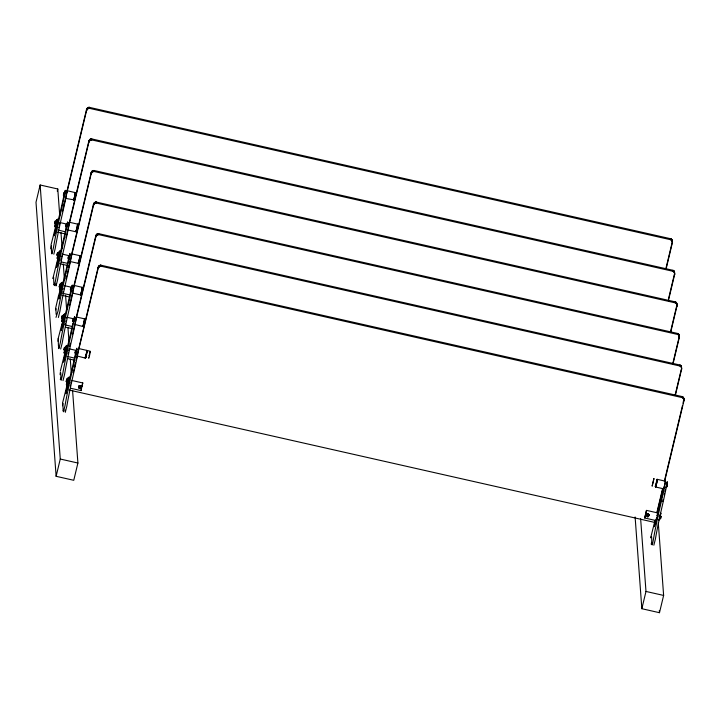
<?xml version="1.0" encoding="UTF-8"?>
<svg xmlns="http://www.w3.org/2000/svg" width="720" height="720" viewBox="0 0 720 720"><rect width="100%" height="100%" fill="white"/><g stroke="black" fill="none" stroke-linecap="round" stroke-linejoin="round"><path stroke-width="1.08" d="M66.663 317.295L66.6 318.069M67.761 222.822L67.608 224.172M79.506 258.552L79.893 255.69L71.766 253.872L70.164 261.387M74.862 195.408L75.258 192.546L75.276 193.068M74.673 324.396L82.818 326.484L83.322 325.089M75.825 231.507L76.374 230.373M76.194 231.597L76.743 230.454M76.995 355.968L85.14 358.056L85.644 356.661M78.687 261.945L78.147 263.079M78.516 263.169L79.056 262.026M81.819 290.124L82.206 287.262L82.233 287.784M86.454 353.268L86.85 350.406L86.868 350.928M89.622 353.061C91.494 346.941 88.371 361.944 88.65 357.543M646.479 510.462L644.751 518.013L656.226 520.623L657.297 517.032L657.972 512.982L646.461 510.372L644.706 518.022M657.711 509.922L657.333 512.766M659.043 520.137L660.411 514.458L660.105 515.196M73.521 199.773L65.421 198.36L65.709 197.766M75.843 231.345L77.058 227.565M78.804 261.972L78.561 263.421L79.74 259.227M82.8 326.061L84.015 322.281M84.51 321.777L84.879 318.933M85.113 357.633L86.328 353.853M655.227 486.504L655.749 485.532M666.072 269.154L672.39 242.676L671.913 240.588L670.689 239.733L89.532 108.36L87.696 108.837L86.535 110.718L67.32 190.962M668.394 300.726L674.703 274.248L674.235 272.16L673.011 271.305L91.845 139.932L90.018 140.409L88.857 142.29L69.633 222.534M670.707 332.298L677.025 305.82L676.548 303.732L675.333 302.877L94.167 171.504L92.34 171.981L91.17 173.862L71.955 254.106M679.266 336.384L678.798 334.296L677.574 333.441L96.039 202.014L94.266 202.833L93.42 204.417L73.791 286.2L74.124 285.426L82.26 287.343M74.277 285.678L93.492 205.434L94.653 203.553L96.489 203.076L677.646 334.449L678.87 335.304L679.338 337.392L673.029 363.87M675.351 395.442L681.66 368.964L681.192 366.876L679.968 366.021L98.802 234.648L96.975 235.125L95.814 237.006L76.59 317.25M664.677 481.239L683.901 400.995L683.712 398.808L682.641 397.71L101.124 266.22L99.288 266.697L98.127 268.578L78.912 348.822M55.998 317.385L58.05 311.013A36.549 2.277 -77.3 0 1 59.499 303.057A47.808 2.979 -77.3 0 1 64.674 278.82A53.775 3.348 -77.3 0 0 69.84 254.799L69.957 253.458L69.192 255.807M62.496 405.792L62.838 403.371M58.095 338.886L62.226 322.884M53.748 284.616C55.143 279.207 53.163 293.004 55.728 279.441A36.549 2.277 -77.3 0 1 57.177 271.485A47.808 2.979 -77.3 0 1 62.352 247.248A53.775 3.348 -77.3 0 0 67.518 223.236L67.644 221.886L66.87 224.235M55.602 309.879L55.89 308.655M63.018 410.904L63.306 409.68M651.555 543.942C652.959 538.542 650.97 552.339 653.535 538.767A36.549 2.277 -77.3 0 1 654.984 530.82A47.808 2.979 -77.3 0 1 660.159 506.574A53.775 3.348 -77.3 0 0 665.325 482.562L665.46 481.203L657.351 479.367L657.063 479.961L657.243 479.484M62.469 322.983L63.81 317.502L63.405 318.573M73.53 199.674L73.557 200.196L74.052 198.801M75.645 193.149L75.645 192.627L75.231 195.489M77.598 224.64L77.598 224.118L69.489 222.291L68.967 223.677M77.967 224.721L77.967 224.199L77.553 227.061M67.896 386.307L69.237 380.817L68.733 382.275M80.28 256.293L80.154 255.951M82.602 287.865L82.602 287.343L82.188 290.205M82.809 325.962L82.827 326.484M83.178 326.043L83.187 326.574L83.691 325.17M84.546 319.356L84.555 318.834L76.401 317.016L75.222 323.253M84.915 319.437L84.735 319.23M85.122 357.534L85.149 358.056M85.491 357.615L85.509 358.146L86.013 356.742M87.237 351.009L87.201 350.505M655.236 486.414L656.442 482.733M655.605 486.495L655.614 487.017L663.75 488.835L665.415 481.212M656.973 479.799L656.937 479.295M657.342 479.889L657.351 479.367L656.937 482.22M656.226 520.11L656.226 520.623M53.28 278.289L53.568 277.083L53.82 282.78M55.665 227.313C55.116 231.894 57.897 219.357 56.349 224.235M60.183 291.141C60.237 293.247 62.244 283.716 61.092 287.001M68.769 259.614L68.769 260.271M62.28 319.653L62.271 320.301M64.872 353.97C64.575 357.345 67.014 346.5 65.727 350.145M66.915 382.797L66.879 383.454L67.275 382.383M666.783 482.823L666.369 485.082M56.385 227.862C56.115 231.237 58.518 220.41 57.24 224.037M59.643 223.362L59.391 224.784M65.817 197.406L67.176 190.719L75.303 192.627M75.231 193.41L74.187 198.306M75.6 193.491L74.556 198.387M77.553 224.982L77.184 226.98M77.913 225.063L76.869 229.959M72.36 286.632L71.883 289.08M72.36 292.995L73.944 285.741M79.866 256.554L78.822 261.45M80.235 256.635L79.875 258.633M68.913 349.641L68.769 350.541M82.188 288.126L81.144 293.022M82.557 288.207L80.874 295.002L82.062 290.799M75.78 354.006L75.69 354.996L75.996 354.258M84.501 319.698L84.141 321.696M84.87 319.779L83.826 324.675M86.823 351.27L85.779 356.166M87.192 351.351L86.823 353.349M656.928 480.141L656.568 482.139M657.297 480.231L656.253 485.127M656.271 519.759L656.64 517.77M51.498 252.684L51.714 251.82L51.885 253.917L53.406 247.869A36.549 2.277 -77.3 0 1 54.864 239.913A47.808 2.979 -77.3 0 1 60.039 215.676A53.775 3.348 -77.3 0 0 65.196 191.664L65.286 190.323L64.557 192.663M53.82 254.196L55.251 248.283A36.549 2.277 -77.3 0 1 56.7 240.336A47.808 2.979 -77.3 0 1 61.875 216.09A53.775 3.348 -77.3 0 0 67.041 192.078L67.167 190.737L66.915 191.232M55.89 283.797L56.052 285.912L57.573 279.855A36.549 2.277 -77.3 0 1 59.022 271.908A47.808 2.979 -77.3 0 1 64.197 247.662A53.775 3.348 -77.3 0 0 69.363 223.65L69.489 222.291L69.165 223.038M58.365 317.484L59.886 311.427A36.549 2.277 -77.3 0 1 61.344 303.48A47.808 2.979 -77.3 0 1 66.519 279.234A53.775 3.348 -77.3 0 0 71.676 255.222L71.82 253.935M58.68 346.518L58.842 348.633L60.363 342.585A36.549 2.277 -77.3 0 1 61.821 334.629A47.808 2.979 -77.3 0 1 66.996 310.392A53.775 3.348 -77.3 0 0 72.153 286.371L72.279 285.03L71.388 287.865M60.678 349.011L62.208 342.999A36.549 2.277 -77.3 0 1 63.657 335.052A47.808 2.979 -77.3 0 1 68.832 310.806A53.775 3.348 -77.3 0 0 73.998 286.794L74.124 285.453M60.768 378.972L60.975 378.126L61.164 380.205L62.685 374.157A36.549 2.277 -77.3 0 1 64.134 366.201A47.808 2.979 -77.3 0 1 69.309 341.964A53.775 3.348 -77.3 0 0 74.475 317.943L74.601 316.602L73.944 318.483M63.009 380.628L64.53 374.571A36.549 2.277 -77.3 0 1 65.979 366.624A47.808 2.979 -77.3 0 1 71.154 342.378A53.775 3.348 -77.3 0 0 76.32 318.366L76.446 316.998M63.315 409.662L63.477 411.777L64.998 405.729A36.549 2.277 -77.3 0 1 66.456 397.773A47.808 2.979 -77.3 0 1 71.631 373.536A53.775 3.348 -77.3 0 0 76.788 349.515L76.878 348.183L76.266 350.055M65.16 410.085L65.322 412.2L66.843 406.143A36.549 2.277 -77.3 0 1 68.292 398.196A47.808 2.979 -77.3 0 1 73.476 373.95A53.775 3.348 -77.3 0 0 78.633 349.938L78.768 348.57L86.877 350.406L86.589 351.009L86.832 350.415M653.85 545.202L655.38 539.181A36.549 2.277 -77.3 0 1 656.829 531.234A47.808 2.979 -77.3 0 1 662.004 506.997A53.775 3.348 -77.3 0 0 667.17 482.976L667.296 481.635L667.062 482.085M60.102 374.706C60.327 368.154 61.677 377.046 60.282 379.53M668.574 298.638L674.631 273.24L674.163 271.152L672.939 270.297L91.773 138.924L89.946 139.392L88.785 141.282L69.3 222.606M670.635 331.29L676.953 304.812L676.476 302.724L675.252 301.869L94.095 170.496L92.259 170.964L91.098 172.845L71.622 254.178M683.046 403.236L683.883 398.619L682.209 396.585L100.683 265.158L98.901 265.977L98.055 267.561L78.768 348.57M57.753 255.816C57.168 259.911 59.607 250.434 58.734 251.748M57.978 258.885C57.375 263.223 59.994 252.585 58.869 255.096M66.564 227.349L66.411 228.708L66.636 228.249M63.405 322.209L63.252 323.559L64.458 317.916M65.727 353.781C65.124 358.119 67.743 347.481 66.618 349.983M663.903 487.089L663.705 488.844M81.297 388.584L81.045 390.609L82.8 382.959L71.28 380.358M61.812 255.825L61.596 256.923M60.147 286.983L59.922 288.738L60.138 288.279M67.329 384.759C66.447 389.817 69.111 380.007 68.229 381.105M68.049 385.353L68.409 383.589M71.082 382.113L70.866 383.211M651.114 537.489C651.663 533.304 652.221 543.204 651.132 544.14M56.529 227.079L57.033 224.829M61.254 289.791C60.138 296.811 63.621 281.097 61.56 288.414M69.759 256.59L70.083 254.394L69.777 255.132M74.484 319.302L73.98 321.552M659.385 516.042L659.196 516.933M50.76 248.787L51.246 245.511L51.498 251.208M657.252 513.144L657.774 509.994M68.715 257.841L68.607 258.345A27.576 1.719 -77.3 0 1 66.825 266.724A30.528 1.899 -77.3 0 1 64.962 274.815A33.39 2.079 -77.3 0 1 62.145 285.903A11.034 0.684 -77.3 0 0 61.587 288.072M88.947 355.968L89.136 355.077M65.124 193.446L64.602 195.687M63.783 289.089L63.909 288.495M65.889 352.935L66.312 351.117M76.716 351.306L76.302 353.124M57.96 341.226L58.203 340.227M74.169 198.828L73.917 200.286L74.421 198.882M76.491 230.4L76.356 231.012L76.581 230.427M63.936 317.61L64.566 313.767L63.945 315.549M80.793 294.552L81.126 293.544M83.439 325.116L83.304 325.728L83.538 325.143M86.697 353.934L85.518 358.137L85.761 356.688M655.632 486.594L655.866 485.568M58.806 254.691L59.238 252.918M59.139 257.301C57.042 267.912 61.668 248.796 59.355 256.401M67.347 225.477L66.915 227.259M74.736 195.993L73.548 200.205M75.105 196.083L73.926 200.277L74.268 198.855M77.427 227.655L76.239 231.849L76.302 231.012M63.855 317.727L64.377 314.613L63.972 315.684M63.675 320.904L64.197 318.744M79.38 259.137L78.192 263.34L70.056 261.504M66.105 320.661L65.835 321.858M81.693 290.709L80.514 294.912L72.378 293.076M68.427 352.233L68.013 354.006M84.384 322.371L83.196 326.565L83.259 325.728M656.811 482.814L655.659 486.981L656.118 485.622M64.188 194.175L64.431 193.149M66.627 225.234L66.294 226.773A27.576 1.719 -77.3 0 1 64.503 235.152A30.528 1.899 -77.3 0 1 62.64 243.243A33.39 2.079 -77.3 0 1 59.823 254.331A11.034 0.684 -77.3 0 0 59.553 255.384M75.906 351.522L75.564 353.061A27.576 1.719 -77.3 0 1 73.782 361.44A30.528 1.899 -77.3 0 1 71.91 369.531A33.39 2.079 -77.3 0 1 69.102 380.619A11.034 0.684 -77.3 0 0 68.823 381.672M78.849 385.722L78.867 387.909A10.062 1.251 50.1 0 0 79.344 388.422A10.287 2.034 -23.7 0 0 80.487 387.99L80.622 387.441M80.487 387.99L80.784 386.163L80.685 387.162M647.109 514.179L646.812 516.006A10.287 1.278 50.1 0 0 647.604 516.879A10.062 1.989 -23.7 0 0 648.288 516.627L649.089 515.043L648.252 513.702L647.109 514.179L646.812 516.006M56.835 223.542L57.609 219.051L57.267 219.861M59.148 255.114L59.949 250.695L59.58 251.433M61.326 287.055L62.244 282.195L61.767 283.455M66.105 349.83L66.879 345.339L65.952 348.336M58.851 254.277L59.157 252.99M68.121 380.565L68.274 379.908M51.039 244.899L55.494 227.223M56.79 223.47L57.393 219.906M59.112 255.042L59.598 251.703M55.674 308.043L58.545 295.623M61.434 286.605L61.911 283.275M56.133 314.352L55.899 308.637M57.987 339.615L58.122 338.886M58.455 345.924L58.221 340.209M60.309 371.187L64.764 353.511M66.069 349.749L66.699 346.185L66.087 348.048M62.631 402.75L67.086 385.083M68.184 380.52L68.427 379.278M63.09 409.068L62.856 403.353M81.756 386.406L82.143 384.84M57.807 258.795L52.866 278.505M60.129 290.367L58.563 295.614M73.584 319.95L73.827 318.951M59.751 215.829L57.78 188.982L40.14 184.995L36 202.257L56.124 476.307L73.764 480.294L77.904 463.023L72.567 390.321M57.258 191.142L57.78 188.982M66.987 191.034L86.463 109.71L87.309 108.117L89.082 107.298L670.617 238.725L672.201 240.327L672.309 243.135M62.388 211.563L65.502 198.549M65.997 237.708L67.815 230.121M65.979 279.045L66.762 275.787M67.284 273.618L68.319 269.28M68.841 267.111L70.398 260.613M69.597 305.19L72.711 292.185M76.257 317.322L95.733 235.989L96.579 234.405L98.361 233.586L679.896 365.013L681.471 366.615L681.579 369.423M69.579 346.527L70.362 343.269M72.441 334.593L74.772 324.837M73.197 372.672L73.98 369.423M74.493 367.254L75.537 362.916M76.05 360.747L77.094 356.409M56.124 476.307L60.264 459.036L40.14 184.995M665.739 269.235L671.976 243.207M672.957 362.862L679.185 336.834L679.266 337.851M675.018 395.523L681.246 369.495M655.686 486.171L655.623 487.017M648.288 516.627L649.053 514.62M657.072 511.668L662.526 488.898M664.344 481.311L682.524 405.405M69.039 390.024L654.813 522.441L655.335 520.272M657.153 512.685L662.859 488.826M658.287 522.72L663.624 595.431L659.484 612.702L641.844 608.706L645.984 591.444L640.638 518.733M650.673 537.831L654.741 521.55M63.63 318.897L63.783 318.258M58.446 347.4L58.671 346.536M657.036 515.979L657.45 514.368M56.682 222.048L56.988 220.833M56.7 222.201L57.114 220.635M58.734 227.718L58.878 227.142M61.191 258.714L60.777 260.316M69.453 257.967L69.039 259.542M70.47 385.002L70.191 386.118M55.899 227.286L54.189 235.845L55.593 230.841A22.104 1.377 -77.3 0 1 56.115 228.474M65.178 353.574L63.459 362.133L64.872 357.129A22.104 1.377 -77.3 0 1 65.385 354.762M57.699 260.919L56.502 267.417L57.915 262.413A22.104 1.377 -77.3 0 1 58.428 260.046M60.021 292.491L58.824 298.989L60.237 293.985A22.104 1.377 -77.3 0 1 60.75 291.618A11.034 0.684 -77.3 0 1 61.029 290.421M62.334 324.063L61.137 330.561L62.55 325.557A22.104 1.377 -77.3 0 1 63.072 323.19A11.034 0.684 -77.3 0 1 63.342 321.993M66.978 387.207L65.781 393.705L67.194 388.701A22.104 1.377 -77.3 0 1 67.707 386.334M655.506 520.254L654.309 526.743L655.722 521.739A22.104 1.377 -77.3 0 1 656.028 520.326M76.5 229.878L77.553 224.127M71.667 289.98L71.082 291.843M79.191 261.531L80.244 255.789M67.383 382.005L68.22 377.577L67.914 378.315M83.457 324.594L84.447 318.951M86.148 356.247L87.138 350.604M655.884 485.046L656.874 479.403M666.045 486.441L665.658 487.845M64.935 192.699L65.133 191.988M60.318 287.667L61.263 282.861L61.047 283.32M63.234 291.402L62.973 292.329M62.64 319.239L63.585 314.433L63.369 314.892M56.232 220.788L56.628 219.717L55.368 225.504M72 287.037L72.369 285.975M65.421 323.46L65.178 324.261M81.009 293.517L80.541 294.885M74.313 318.609L74.502 317.997M73.773 322.353L73.593 322.965M85.428 357.696L85.671 357.318M68.724 378.171L69.201 376.911L68.427 381.402L69.012 377.748L68.706 378.495M64.404 196.398L64.242 196.893M68.022 229.338L69.489 222.309M65.601 346.743L65.907 346.005L64.638 351.792M75.096 323.685L74.736 324.639M82.404 383.922L82.8 382.959M658.575 519.417L658.413 519.921M657.72 513.495L657.972 512.982M66.933 191.187L67.131 190.728M78.669 262.584L78.903 261.999M80.991 294.156L81.216 293.571M85.626 357.3L85.86 356.715M655.74 486.171L655.965 485.586M75.546 192.744L75.366 193.23L75.627 192.627M78.606 348.831L77.058 356.211M76.401 231.03L76.257 231.426M83.358 325.746L83.205 326.142M58.041 230.022L65.268 231.795M78.876 386.145L80.01 385.623A10.062 1.251 50.1 0 0 80.487 386.199L82.26 386.406M648.252 513.702L648.279 514.08A10.062 1.989 -23.7 0 1 647.604 514.395L645.921 513.828M647.145 514.602L647.604 514.395M79.344 388.422L80.451 387.558M647.604 516.879L648.72 516.015M65.196 191.664L67.041 192.078M67.518 223.236L69.363 223.65M59.688 222.498L67.023 224.154M67.743 229.932L75.87 231.777M57.447 232.164L65.124 233.901M69.84 254.799L71.676 255.222M62.01 254.07L69.336 255.726M61.308 261.954L67.59 263.367M59.769 263.736L67.446 265.473M72.153 286.371L73.998 286.794M60.408 287.199L59.256 286.938A4.302 3.15 16.6 0 1 59.436 285.876A4.302 4.104 1.3 0 1 59.769 284.508A4.302 0.954 11.9 0 1 59.931 284.211L61.074 284.472M64.332 285.642L71.658 287.298M62.577 293.283L69.903 294.939M62.082 295.308L69.768 297.045M74.475 317.943L76.32 318.366M67.689 317.448L73.971 318.87M72.882 320.553A4.302 3.15 16.6 0 0 72.711 321.615A4.302 0.954 11.9 0 1 72.873 321.318A4.302 4.104 1.3 0 1 73.206 319.959A4.302 3.15 16.6 0 1 73.377 318.888A4.302 0.954 11.9 0 0 73.224 319.194A4.302 4.104 1.3 0 0 72.882 320.553L74.034 320.814M64.899 324.855L72.225 326.511M65.502 327.132L72.081 328.617M87.237 350.487L90.306 351.261M76.788 349.515L78.633 349.938M665.325 482.562L667.17 482.976M68.967 348.786L76.293 350.442M64.296 352.089A4.302 3.15 16.6 0 0 64.125 353.151A4.302 0.954 11.9 0 1 64.278 352.854A4.302 4.104 1.3 0 1 64.62 351.486A4.302 3.15 16.6 0 1 64.791 350.424A4.302 0.954 11.9 0 0 64.638 350.721A4.302 4.104 1.3 0 0 64.296 352.08L65.439 352.341M67.212 356.427L74.538 358.083M67.824 358.704L74.403 360.189M66.438 384.723A4.302 0.954 11.9 0 1 66.6 384.426A4.302 4.104 1.3 0 1 66.933 383.058A4.302 3.15 16.6 0 1 67.113 381.996A4.302 0.954 11.9 0 0 66.951 382.293A4.302 4.104 1.3 0 0 66.618 383.652A4.302 3.15 16.6 0 0 66.438 384.723L67.581 384.984M70.578 388.242L81.045 390.609M60.264 459.036L77.904 463.023M645.984 591.444L663.624 595.431M78.867 387.909L78.507 387.117L79.317 388.044M646.776 515.583L647.577 516.501M649.089 515.043L648.756 514.656A10.062 1.251 50.1 0 1 648.279 514.08L648.756 514.656M672.201 240.327L672.39 242.676M674.514 271.899L674.703 274.248M676.836 303.471L677.025 305.82M679.158 335.043L679.365 336.933M681.471 366.615L681.66 368.964M683.793 398.187L683.982 400.536M672.048 239.931L672.12 240.948M674.361 271.503L674.442 272.52M674.55 273.69L674.622 274.707M676.683 303.075L676.755 304.092M676.872 305.262L676.944 306.279M679.005 334.647L679.077 335.664M681.318 366.219L681.39 367.236M683.64 397.791L683.712 398.808M683.829 399.978L683.901 400.995M671.841 239.58L671.913 240.588M674.163 271.152L674.235 272.16M676.476 302.724L676.548 303.732M678.798 334.296L678.87 335.304M681.111 365.868L681.192 366.876M683.433 397.44L683.505 398.448M671.589 239.274L671.661 240.282M673.911 270.846L673.983 271.854M676.224 302.418L676.305 303.426M678.546 333.99L678.618 334.998M680.868 365.562L680.94 366.57M683.181 397.134L683.253 398.142M671.301 239.022L671.373 240.039M673.614 270.594L673.686 271.611M675.936 302.166L676.008 303.183M678.249 333.738L678.33 334.755M680.571 365.31L680.643 366.327M682.893 396.882L682.965 397.899M670.968 238.842L671.049 239.85M673.29 270.414L673.362 271.422M675.612 301.986L675.684 302.994M677.925 333.558L677.997 334.566M680.247 365.13L680.319 366.138M682.56 396.702L682.641 397.71M670.617 238.725L670.689 239.733M672.939 270.297L673.011 271.305M675.252 301.869L675.333 302.877M677.574 333.441L677.646 334.449M679.896 365.013L679.968 366.021M682.209 396.585L682.29 397.593M654.741 521.433L654.813 522.441M659.322 610.461L659.484 612.702M635.112 516.987L641.844 608.706M89.451 107.352L89.532 108.36M91.773 138.924L91.845 139.932M94.095 170.496L94.167 171.504M96.408 202.068L96.489 203.076M98.73 233.64L98.802 234.648M101.043 265.212L101.124 266.22M89.082 107.298L89.163 108.315M91.404 138.87L91.476 139.887M93.726 170.442L93.798 171.459M96.039 202.014L96.12 203.031M98.361 233.586L98.433 234.603M100.683 265.158L100.755 266.175M88.713 107.325L88.785 108.342M91.026 138.897L91.098 139.914M93.348 170.469L93.42 171.486M95.661 202.041L95.742 203.058M97.983 233.613L98.055 234.63M100.305 265.185L100.377 266.202M88.335 107.424L88.407 108.432M90.657 138.996L90.729 140.004M92.97 170.568L93.042 171.576M95.292 202.14L95.364 203.148M97.605 233.712L97.686 234.72M99.927 265.284L99.999 266.292M87.966 107.595L88.047 108.603M90.288 139.167L90.36 140.175M92.61 170.739L92.682 171.747M94.923 202.311L94.995 203.319M97.245 233.883L97.317 234.891M99.558 265.455L99.639 266.463M87.624 107.82L87.696 108.837M89.946 139.392L90.018 140.409M92.259 170.964L92.34 171.981M94.581 202.536L94.653 203.553M96.894 234.108L96.975 235.125M99.216 265.68L99.288 266.697M87.309 108.117L87.381 109.125M89.622 139.689L89.703 140.697M91.944 171.261L92.016 172.269M94.266 202.833L94.338 203.841M96.579 234.405L96.66 235.413M98.901 265.977L98.973 266.985M87.03 108.459L87.102 109.467M89.343 140.031L89.415 141.039M91.665 171.603L91.737 172.611M93.978 203.175L94.059 204.183M96.3 234.747L96.372 235.755M98.622 266.319L98.694 267.327M86.787 108.846L86.859 109.854M89.109 140.418L89.181 141.426M91.422 171.99L91.503 172.998M93.744 203.562L93.816 204.57M96.066 235.125L96.138 236.142M98.379 266.697L98.451 267.714M86.598 109.26L86.67 110.268M88.92 140.832L88.992 141.84M91.233 172.404L91.314 173.412M93.555 203.976L93.627 204.984M95.877 235.548L95.949 236.556M98.19 267.12L98.262 268.128M86.463 109.71L86.535 110.718M88.785 141.282L88.857 142.29M91.098 172.845L91.17 173.862M93.42 204.417L93.492 205.434M95.733 235.989L95.814 237.006M98.055 267.561L98.127 268.578M60.984 232.605L62.127 248.265M63.279 263.925L64.431 279.585M65.583 295.245L66.645 309.78M67.959 327.681L68.949 341.1M70.263 359.001L71.334 373.545M56.673 226.089A11.034 0.684 -77.3 0 1 56.952 224.928M57.231 223.812A11.034 0.684 -77.3 0 1 57.51 222.759A33.39 2.079 -77.3 0 0 60.318 211.671A30.528 1.899 -77.3 0 0 62.19 203.58A27.576 1.719 -77.3 0 0 63.639 196.83M64.026 203.994A30.528 1.899 -77.3 0 1 63.666 205.623M660.519 515.088A4.302 4.104 1.3 0 0 660.663 514.26A4.302 3.15 16.6 0 0 660.843 513.189A4.302 0.954 11.9 0 1 660.681 513.495A4.302 4.104 1.3 0 1 660.609 514.053M660.573 517.923A4.302 4.104 1.3 0 0 660.906 516.555A4.302 0.954 11.9 0 0 661.068 516.258A4.302 3.15 16.6 0 1 660.888 517.32A4.302 4.104 1.3 0 1 660.555 518.688A4.302 0.954 11.9 0 1 660.393 518.985A4.302 3.15 16.6 0 0 660.573 518.139M656.244 519.381A11.034 0.684 -77.3 0 1 656.514 518.175M657.081 515.826A11.034 0.684 -77.3 0 1 657.36 514.71M657.639 513.657A33.39 2.079 -77.3 0 0 660.447 502.569A30.528 1.899 -77.3 0 0 662.31 494.478A27.576 1.719 -77.3 0 0 663.768 487.737M665.262 489.807A27.576 1.719 -77.3 0 1 664.902 491.49M664.533 493.191A27.576 1.719 -77.3 0 1 664.155 494.901M663.048 499.779A30.528 1.899 -77.3 0 1 662.67 501.39M80.01 385.623A10.062 1.989 -23.7 0 1 79.335 385.938M67.977 385.137A11.034 0.684 -77.3 0 1 68.265 383.949M74.889 365.112A30.528 1.899 -77.3 0 1 74.511 366.732M63.909 319.644A11.034 0.684 -77.3 0 1 64.188 318.528M64.467 317.475A33.39 2.079 -77.3 0 0 67.275 306.387A30.528 1.899 -77.3 0 0 69.147 298.296A27.576 1.719 -77.3 0 0 70.929 289.917M58.707 258.849A11.034 0.684 -77.3 0 1 58.986 257.661M59.931 284.211A4.302 3.15 16.6 0 0 59.751 285.273A4.302 4.104 1.3 0 0 59.418 286.641A4.302 0.954 11.9 0 0 59.256 286.938M69.777 262.053A27.576 1.719 -77.3 0 1 69.417 263.736M69.048 265.437A27.576 1.719 -77.3 0 1 68.67 267.138M65.943 352.377A11.034 0.684 -77.3 0 1 66.222 351.216M66.51 350.1A11.034 0.684 -77.3 0 1 66.78 349.047A33.39 2.079 -77.3 0 0 69.597 337.959A30.528 1.899 -77.3 0 0 71.46 329.868A27.576 1.719 -77.3 0 0 72.909 323.118M652.167 485.982L653.94 478.593L652.167 485.982M64.107 192.6A4.302 3.15 16.6 0 0 63.927 193.671A4.302 4.104 1.3 0 0 63.594 195.03A4.302 0.954 11.9 0 0 63.432 195.336A4.302 3.15 16.6 0 1 63.612 194.265A4.302 4.104 1.3 0 1 63.945 192.906A4.302 0.954 11.9 0 1 64.107 192.6M55.296 221.067A4.302 3.15 16.6 0 0 55.116 222.129A4.302 4.104 1.3 0 0 54.783 223.497A4.302 0.954 11.9 0 0 54.621 223.794A4.302 3.15 16.6 0 1 54.801 222.732A4.302 4.104 1.3 0 1 55.134 221.364A4.302 0.954 11.9 0 1 55.296 221.067M55.521 224.136A4.302 3.15 16.6 0 0 55.341 225.198A4.302 4.104 1.3 0 0 55.008 226.566A4.302 0.954 11.9 0 0 54.846 226.863A4.302 3.15 16.6 0 1 55.026 225.801A4.302 4.104 1.3 0 1 55.359 224.433A4.302 0.954 11.9 0 1 55.521 224.136M667.269 485.298A4.302 3.15 16.6 0 0 667.44 484.227A4.302 0.954 11.9 0 1 667.287 484.533A4.302 4.104 1.3 0 1 666.945 485.892A4.302 3.15 16.6 0 1 666.774 486.954A4.302 0.954 11.9 0 0 666.927 486.657A4.302 4.104 1.3 0 0 667.269 485.298M75.699 350.46A4.302 3.15 16.6 0 0 75.519 351.531A4.302 4.104 1.3 0 0 75.186 352.89A4.302 0.954 11.9 0 0 75.024 353.187A4.302 3.15 16.6 0 1 75.204 352.125A4.302 4.104 1.3 0 1 75.537 350.766A4.302 0.954 11.9 0 1 75.699 350.46M66.888 378.927A4.302 3.15 16.6 0 0 66.708 379.989A4.302 4.104 1.3 0 0 66.375 381.357A4.302 0.954 11.9 0 0 66.213 381.654A4.302 3.15 16.6 0 1 66.393 380.592A4.302 4.104 1.3 0 1 66.726 379.224A4.302 0.954 11.9 0 1 66.888 378.927M71.064 287.316A4.302 3.15 16.6 0 0 70.884 288.387A4.302 4.104 1.3 0 0 70.551 289.746A4.302 0.954 11.9 0 0 70.389 290.043A4.302 3.15 16.6 0 1 70.569 288.981A4.302 4.104 1.3 0 1 70.902 287.622A4.302 0.954 11.9 0 1 71.064 287.316M62.253 315.783A4.302 3.15 16.6 0 0 62.073 316.845A4.302 4.104 1.3 0 0 61.74 318.213A4.302 0.954 11.9 0 0 61.578 318.51A4.302 3.15 16.6 0 1 61.758 317.448A4.302 4.104 1.3 0 1 62.091 316.08A4.302 0.954 11.9 0 1 62.253 315.783M62.478 318.852A4.302 3.15 16.6 0 0 62.298 319.914A4.302 4.104 1.3 0 0 61.965 321.282A4.302 0.954 11.9 0 0 61.803 321.579A4.302 3.15 16.6 0 1 61.983 320.517A4.302 4.104 1.3 0 1 62.316 319.149A4.302 0.954 11.9 0 1 62.478 318.852M66.429 224.172A4.302 3.15 16.6 0 0 66.249 225.243A4.302 4.104 1.3 0 0 65.916 226.602A4.302 0.954 11.9 0 0 65.754 226.899A4.302 3.15 16.6 0 1 65.934 225.837A4.302 4.104 1.3 0 1 66.267 224.478A4.302 0.954 11.9 0 1 66.429 224.172M57.609 252.639A4.302 3.15 16.6 0 0 57.438 253.701A4.302 4.104 1.3 0 0 57.096 255.069A4.302 0.954 11.9 0 0 56.943 255.366A4.302 3.15 16.6 0 1 57.114 254.304A4.302 4.104 1.3 0 1 57.456 252.936A4.302 0.954 11.9 0 1 57.609 252.639M57.834 255.708A4.302 3.15 16.6 0 0 57.663 256.77A4.302 4.104 1.3 0 0 57.321 258.138A4.302 0.954 11.9 0 0 57.168 258.435A4.302 3.15 16.6 0 1 57.339 257.373A4.302 4.104 1.3 0 1 57.681 256.005A4.302 0.954 11.9 0 1 57.834 255.708M68.742 255.744A4.302 3.15 16.6 0 0 68.571 256.815A4.302 4.104 1.3 0 0 68.229 258.174A4.302 0.954 11.9 0 0 68.076 258.471A4.302 3.15 16.6 0 1 68.247 257.409A4.302 4.104 1.3 0 1 68.589 256.05A4.302 0.954 11.9 0 1 68.742 255.744M60.156 287.28A4.302 3.15 16.6 0 0 59.976 288.342A4.302 4.104 1.3 0 0 59.643 289.71A4.302 0.954 11.9 0 0 59.481 290.007A4.302 3.15 16.6 0 1 59.661 288.945A4.302 4.104 1.3 0 1 59.994 287.577A4.302 0.954 11.9 0 1 60.156 287.28M64.566 347.355A4.302 3.15 16.6 0 0 64.395 348.417A4.302 4.104 1.3 0 0 64.053 349.785A4.302 0.954 11.9 0 0 63.9 350.082A4.302 3.15 16.6 0 1 64.071 349.02A4.302 4.104 1.3 0 1 64.413 347.652A4.302 0.954 11.9 0 1 64.566 347.355"/></g></svg>
